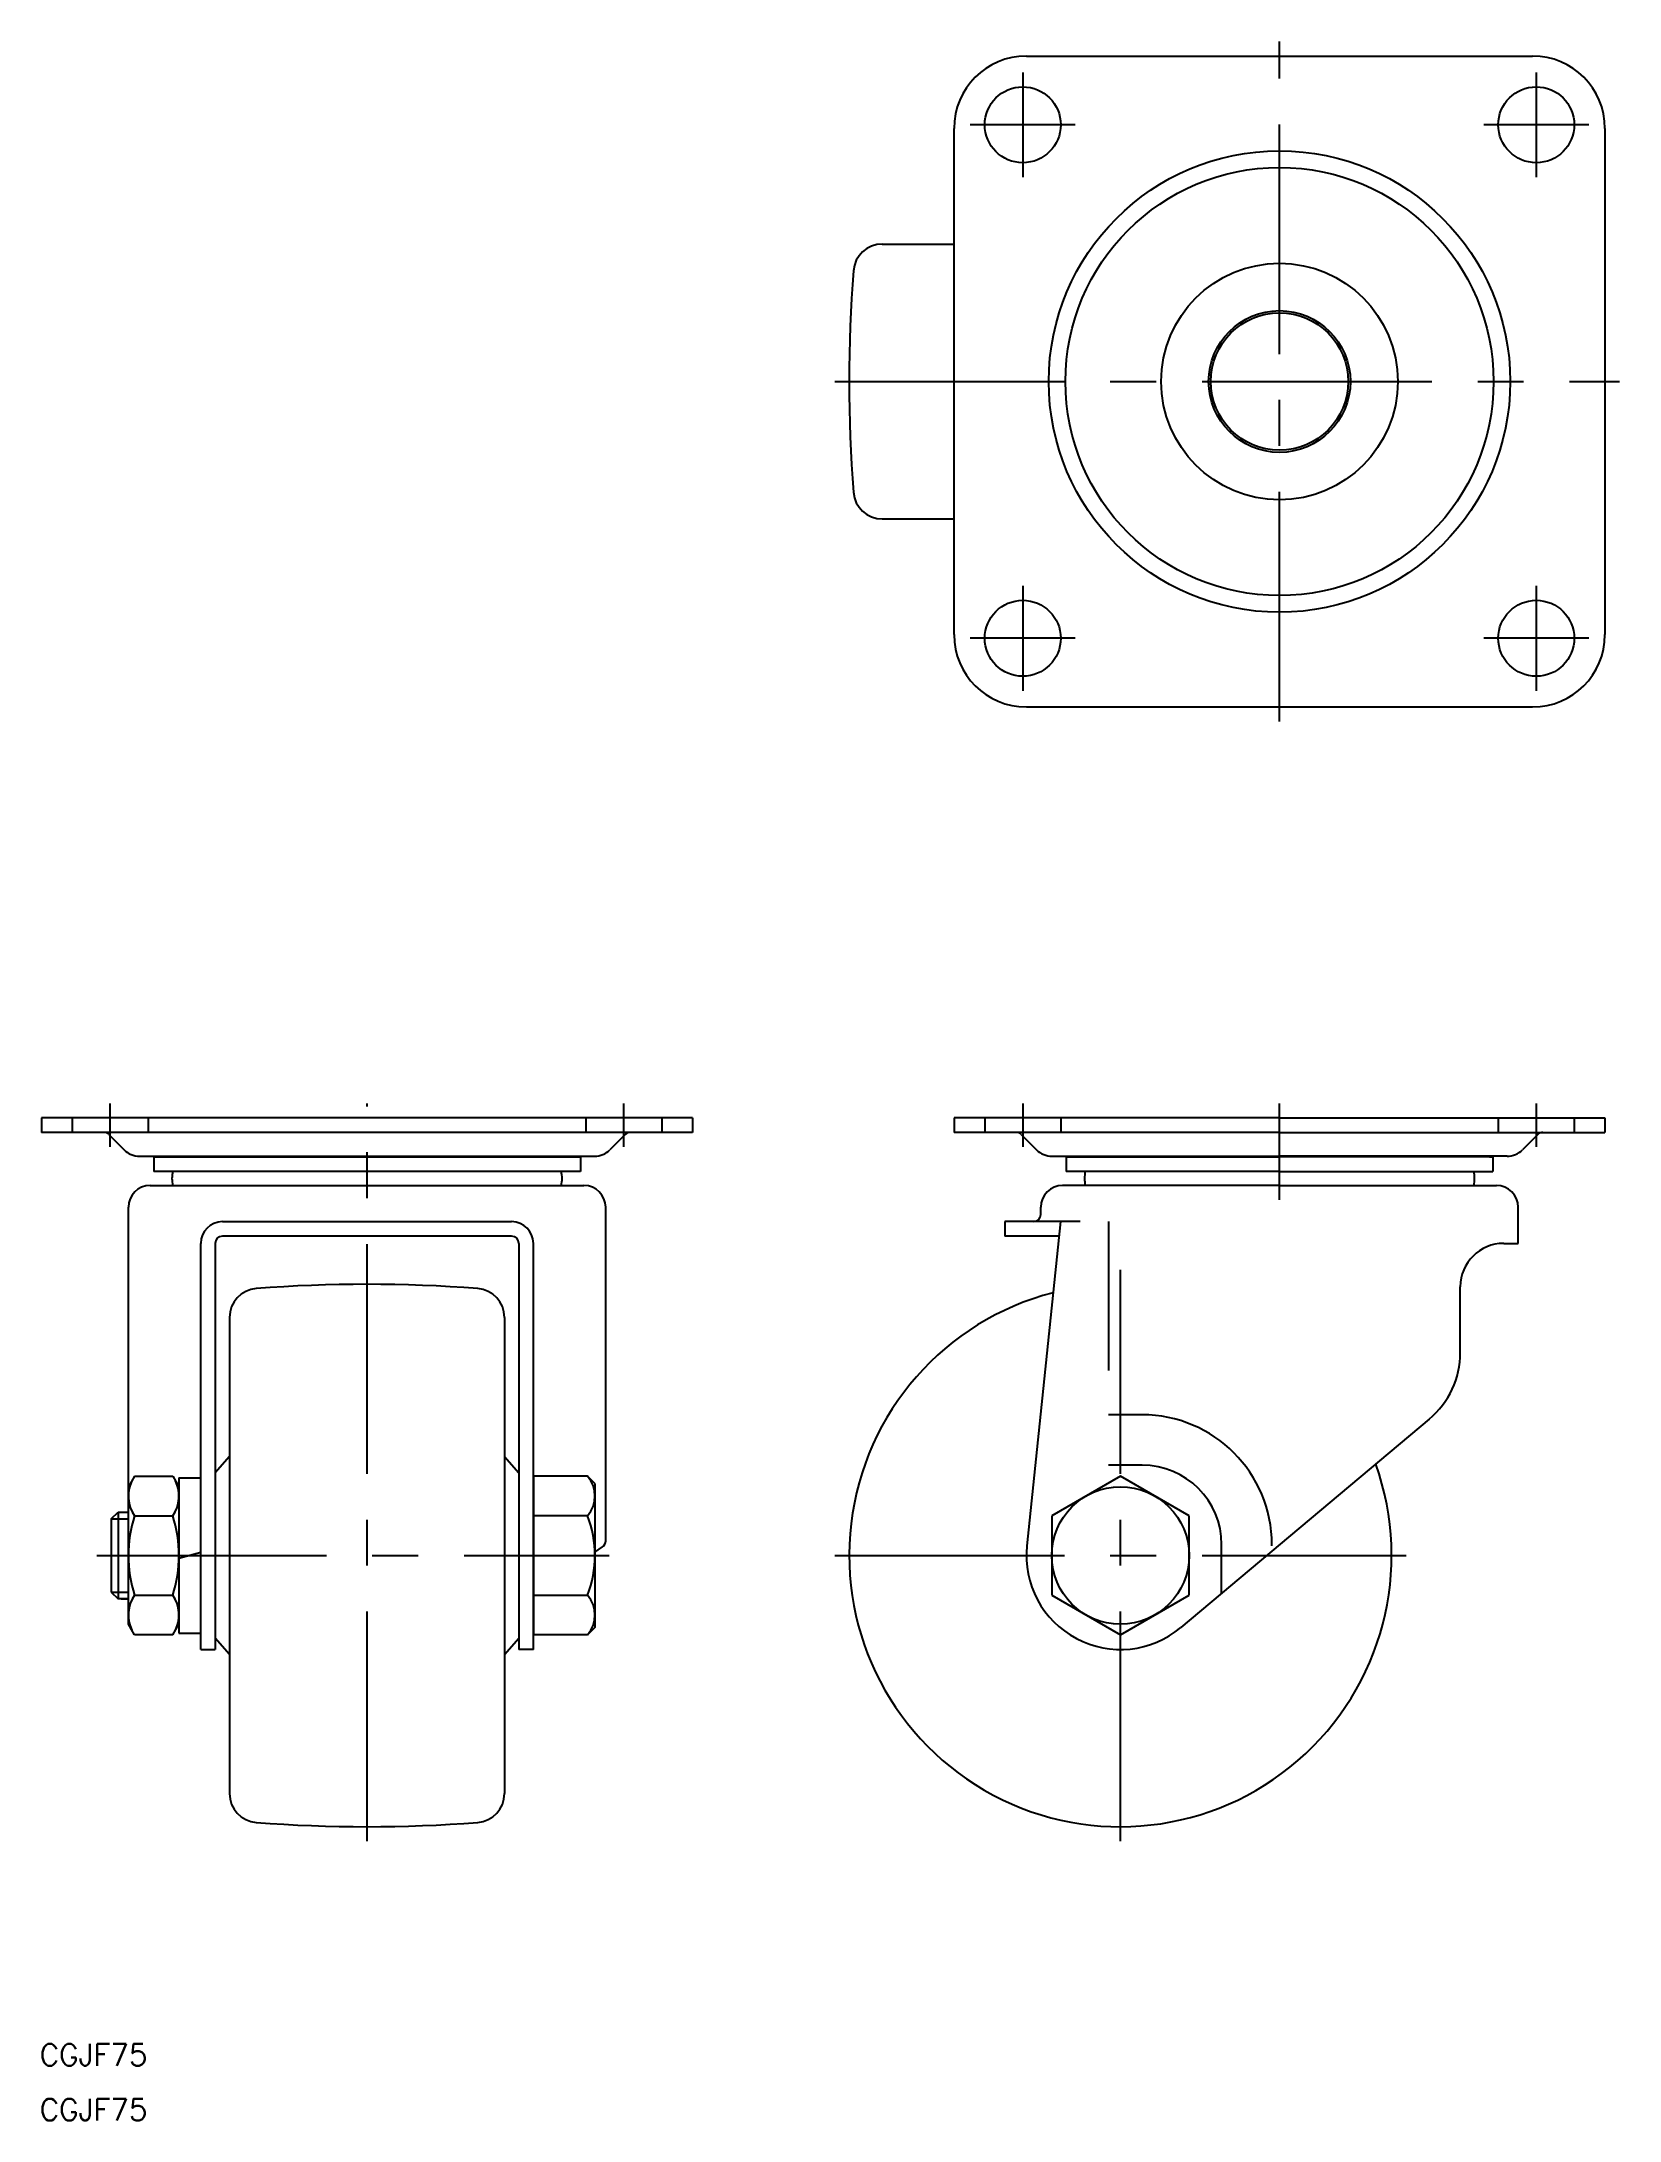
# Model space of a CAD drawing. Extents: x -149 to 69, y -78 to 209.
import ezdxf

# ---------------------------------------------------------------- set-up
doc = ezdxf.new("R2010")
doc.units = 0
doc.linetypes.add('CENTER', pattern=[50.8, 31.75, -6.35, 6.35, -6.35])
doc.linetypes.add('DASHED', pattern=[19.05, 12.7, -6.35])
doc.layers.get('0').update_dxf_attribs({"linetype": 'CONTINUOUS'})
doc.layers.add('CENTER', color=1, linetype='CENTER')
doc.styles.get("Standard").update_dxf_attribs({"font": 'txt.shx', "height": 3, "bigfont": 'bigfont.shx'})

msp = doc.modelspace()

# ---------------------------------------------------------------- linework, layer by layer
at = {"color": 7, "linetype": 'CONTINUOUS'}
for p, q in [((-13, 207.32), (57, 207.32)), ((-23, 127.32), (-23, 197.32)), ((67, 197.32), (67, 127.32)), ((-32.93, 181.32), (-23, 181.32)), ((-32.93, 143.32), (-23, 143.32)), ((-13, 117.32), (57, 117.32)), ((-59.17, 60.5), (-149.17, 60.5)), ((-149.17, 60.5), (-149.17, 58.5)), ((-59.17, 60.5), (-59.17, 58.5)), ((22, 60.5), (-23, 60.5)), ((-23, 60.5), (-23, 58.5)), ((22, 60.5), (67, 60.5)), ((67, 60.5), (67, 58.5)), ((-59.17, 58.5), (-149.17, 58.5)), ((-139.88, 58.21), (-137.75, 56.08)), ((-68.46, 58.21), (-70.59, 56.08)), ((22, 58.5), (-23, 58.5)), ((-13.71, 58.21), (-11.58, 56.08)), ((22, 58.5), (67, 58.5)), ((57.71, 58.21), (55.58, 56.08)), ((-135.63, 55.2), (-72.71, 55.2)), ((-135.63, 55.2), (-134.21, 55.2)), ((-133.67, 55.1), (-74.86, 55.1)), ((-133.67, 55.1), (-133.67, 53.1)), ((-133.48, 55.1), (-133.67, 55.1)), ((-74.86, 55.1), (-74.67, 55.1)), ((-74.67, 55.1), (-74.67, 53.1)), ((-9.46, 55.2), (22, 55.2)), ((-9.46, 55.2), (-8.04, 55.2)), ((-7.5, 55.1), (22, 55.1)), ((-7.5, 55.1), (-7.5, 53.1)), ((-7.31, 55.1), (-7.5, 55.1)), ((53.46, 55.2), (22, 55.2)), ((51.5, 55.1), (22, 55.1)), ((51.31, 55.1), (51.5, 55.1)), ((51.5, 55.1), (51.5, 53.1)), ((53.46, 55.2), (52.04, 55.2)), ((-74.67, 53.1), (-133.67, 53.1)), ((22, 53.1), (-7.5, 53.1)), ((22, 53.1), (51.5, 53.1)), ((-134.17, 51.16), (-74.17, 51.16)), ((22, 51.16), (-8, 51.16)), ((22, 51.16), (52, 51.16)), ((-137.17, 2.02), (-137.17, 48.16)), ((-124.17, 46.16), (-84.17, 46.16)), ((-71.17, 2.02), (-71.17, 48.16)), ((-5.57, 46.16), (-16, 46.16)), ((-16, 46.16), (-16, 44.16)), ((-8.3, 46.16), (-12.93, 1.34)), ((-11, 47.16), (-11, 48.16)), ((-1.66, 46.16), (-1.66, 25.6)), ((55, 43.16), (55, 48.16)), ((-127.17, -13), (-127.17, 43.16)), ((-125.17, 43.16), (-125.17, -13)), ((-84.17, 44.16), (-124.17, 44.16)), ((-83.17, 43.16), (-83.17, -13)), ((-81.17, -13), (-81.17, 43.16)), ((-8.53, 44.16), (-16, 44.16)), ((53, 43.16), (55, 43.16)), ((47, 28.06), (47, 37.16)), ((-123.17, 32.93), (-123.17, -32.93)), ((-85.17, 32.93), (-85.17, -32.93)), ((3, 19.45), (-1.66, 19.45)), ((42.71, 18.87), (8.36, -9.96)), ((-123.17, 13.7), (-125.17, 11.45)), ((-85.17, 13.7), (-83.17, 11.45)), ((3, 12.5), (-1.66, 12.5)), ((-136.32, 10.97), (-137.17, 9.5)), ((-137.17, -9.5), (-137.17, 9.5)), ((-136.32, 10.97), (-131.02, 10.97)), ((-131.02, 10.97), (-130.17, 9.5)), ((-130.17, 10.75), (-127.17, 10.75)), ((-130.17, 10.75), (-130.17, -10.75)), ((-73.67, 10.97), (-81.17, 10.97)), ((-81.17, 10.97), (-81.17, -10.97)), ((-72.67, 9.97), (-73.67, 10.97)), ((-72.67, 9.97), (-72.67, -9.97)), ((0, 10.97), (-9.5, 5.48)), ((9.5, 5.48), (0, 10.97)), ((-139.54, 5.05), (-138.59, 6)), ((-138.59, 6), (-138.59, -6)), ((-138.59, 6), (-137.17, 6)), ((-138.17, 6), (-137.17, 6)), ((-139.54, 5.05), (-139.54, -5.05)), ((-136.32, 5.48), (-131.02, 5.48)), ((-73.67, 5.48), (-81.17, 5.48)), ((-9.5, 5.48), (-9.5, -5.48)), ((9.5, -5.48), (9.5, 5.48)), ((-127.17, 0.4), (-130.17, -0.4)), ((-72.68, 0.48), (-71.61, 1.19)), ((14, -5.22), (14, 1.5)), ((20.95, 1.32), (20.95, 1.5)), ((-139.54, -5.05), (-138.59, -6)), ((-136.32, -5.48), (-131.02, -5.48)), ((-81.17, -5.48), (-73.67, -5.48)), ((-9.5, -5.48), (0, -10.97)), ((0, -10.97), (9.5, -5.48)), ((-137.17, -6), (-138.59, -6)), ((-138.17, -6), (-137.17, -6)), ((-136.32, -10.97), (-137.17, -9.5)), ((-131.02, -10.97), (-136.32, -10.97)), ((-131.02, -10.97), (-130.17, -9.5)), ((-130.17, -10.75), (-127.17, -10.75)), ((-123.17, -13.7), (-125.17, -11.45)), ((-85.17, -13.7), (-83.17, -11.45)), ((-73.67, -10.97), (-81.17, -10.97)), ((-72.67, -9.97), (-73.67, -10.97)), ((-127.17, -13), (-125.17, -13)), ((-127.17, -13), (-125.17, -13)), ((-81.17, -13), (-83.17, -13)), ((-81.17, -13), (-83.17, -13))]:
    msp.add_line(p, q, dxfattribs=at)
at = {"color": 3, "linetype": 'DASHED'}
for p, q in [((-144.92, 60.5), (-144.92, 58.5)), ((-134.42, 60.5), (-134.42, 58.5)), ((-73.92, 60.5), (-73.92, 58.5)), ((-63.42, 60.5), (-63.42, 58.5)), ((-18.75, 60.5), (-18.75, 58.5)), ((-8.25, 60.5), (-8.25, 58.5)), ((52.25, 60.5), (52.25, 58.5)), ((62.75, 60.5), (62.75, 58.5))]:
    msp.add_line(p, q, dxfattribs=at)
at = {"color": 3, "linetype": 'CONTINUOUS'}
for p, q in [((-139.54, 5.05), (-137.17, 5.05)), ((-139.54, -5.05), (-137.17, -5.05))]:
    msp.add_line(p, q, dxfattribs=at)
at = {"color": 7, "linetype": 'CONTINUOUS'}
for centre, radius in [((-13.5, 197.82), 5.25), ((57.5, 197.82), 5.25), ((22, 162.32), 31.9), ((22, 162.32), 29.6), ((22, 162.32), 16.35), ((22, 162.32), 9.8), ((22, 162.32), 9.5), ((-13.5, 126.82), 5.25), ((57.5, 126.82), 5.25), ((0, 0), 9.5)]:
    msp.add_circle(centre, radius, dxfattribs=at)
for centre, radius, start, end in [((-13, 197.32), 10, 90, 180), ((57, 197.32), 10, 0, 90), ((-32.93, 177.32), 4, 90, 175.6108), ((162.5, 162.32), 200, 175.6108, 184.3892), ((-32.93, 147.32), 4, 184.3892, 270), ((-13, 127.32), 10, 180, 270), ((57, 127.32), 10, 270, 0), ((-140.58, 57.5), 1, 45, 90), ((-67.76, 57.5), 1, 90, 135), ((-14.41, 57.5), 1, 45, 90), ((58.41, 57.5), 1, 90, 135), ((-135.63, 58.2), 3, 225, 270), ((-133.48, 56.1), 1, 270, 295.8419), ((-74.86, 56.1), 1, 244.1581, 270), ((-72.71, 58.2), 3, 270, 315), ((-9.46, 58.2), 3, 225, 270), ((-7.31, 56.1), 1, 270, 295.8419), ((51.31, 56.1), 1, 244.1581, 270), ((53.46, 58.2), 3, 270, 315), ((-127.17, 52.13), 3.97, 165.8717, 194.1283), ((-81.17, 52.13), 3.97, 345.8717, 14.1283), ((-1, 52.13), 3.97, 165.8717, 194.1283), ((45, 52.13), 3.97, 345.8717, 14.1283), ((-134.17, 48.16), 3, 90, 180), ((-74.17, 48.16), 3, 0, 90), ((-8, 48.16), 3, 90, 180), ((52, 48.16), 3, 0, 90), ((-124.17, 43.16), 3, 90, 180), ((-84.17, 43.16), 3, 0, 90), ((-12, 47.16), 1, 270, 0), ((-124.17, 43.16), 1, 90, 180), ((-84.17, 43.16), 1, 0, 90), ((53, 37.16), 6, 90, 180), ((-104.17, -162.5), 200, 85.6108, 94.3892), ((-119.17, 32.93), 4, 94.3892, 180), ((-89.17, 32.93), 4, 0, 85.6108), ((0, 0), 37.5, 104.3851, 19.7164), ((35, 28.06), 12, 310, 360), ((3, 1.5), 17.95, 0, 90), ((3, 1.5), 11, 0, 90), ((-132.31, 8.23), 4.86, 154.3842, 214.3842), ((-135.03, 8.23), 4.86, 325.6158, 25.6158), ((-76.93, 8.23), 4.26, 319.932, 40.068), ((-119.02, 0), 18.15, 162.412, 197.588), ((-148.32, 0), 18.15, 342.412, 17.588), ((-88.21, 0), 15.54, 339.3345, 20.6655), ((-72.17, 2.02), 1, 303.8727, 0), ((0, 0), 13, 174.1015, 310), ((-132.31, -8.23), 4.86, 145.6158, 205.6158), ((-135.03, -8.23), 4.86, 334.3842, 34.3842), ((-76.93, -8.23), 4.26, 319.932, 40.068), ((-119.17, -32.93), 4, 180, 265.6108), ((-89.17, -32.93), 4, 274.3892, 0), ((-104.17, 162.5), 200, 265.6108, 274.3892)]:
    msp.add_arc(centre, radius, start, end, dxfattribs=at)
at = {"layer": 'CENTER', "color": 1, "linetype": 'CENTER'}
for p, q in [((22, 115.32), (22, 209.32)), ((-13.5, 205.07), (-13.5, 190.57)), ((57.5, 205.07), (57.5, 190.57)), ((-6.25, 197.82), (-20.75, 197.82)), ((64.75, 197.82), (50.25, 197.82)), ((-39.5, 162.32), (69, 162.32)), ((-13.5, 134.07), (-13.5, 119.57)), ((57.5, 134.07), (57.5, 119.57)), ((-6.25, 126.82), (-20.75, 126.82)), ((64.75, 126.82), (50.25, 126.82)), ((-139.67, 56.5), (-139.67, 62.5)), ((-104.17, -39.5), (-104.17, 62.5)), ((-68.67, 56.5), (-68.67, 62.5)), ((-13.5, 62.5), (-13.5, 56.5)), ((22, 49.16), (22, 62.5)), ((57.5, 62.5), (57.5, 56.5)), ((0, -39.5), (0, 39.5)), ((-141.54, 0), (-70.67, 0)), ((-39.5, 0), (39.5, 0))]:
    msp.add_line(p, q, dxfattribs=at)

# ---------------------------------------------------------------- texts
at = {"color": 7, "linetype": 'CONTINUOUS'}
for p in [(-149.44, -70.54), (-149.44, -78.11)]:
    msp.add_text('CGJF75', height=3, dxfattribs=at).set_placement(p)

doc.saveas('drawing.dxf')
